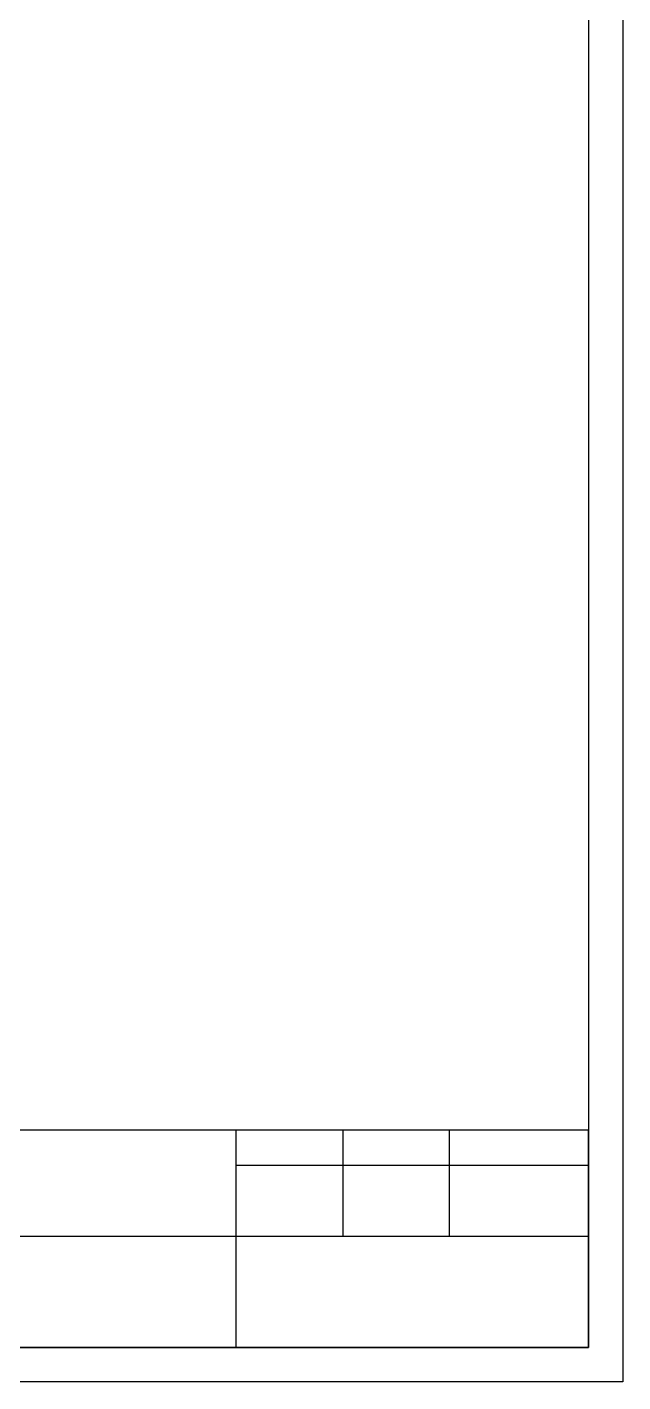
# Model space of a CAD drawing. Extents: x -3 to 1587, y 0 to 1122.
# Drawn here: x 1357 to 1587, y 0 to 522 of the extents above; entities that cross this region are included whole.
import ezdxf

# ---------------------------------------------------------------- set-up
doc = ezdxf.new("R2010")
doc.units = 0
doc.layers.add('Page_1', color=7, linetype='CONTINUOUS')

msp = doc.modelspace()

# ---------------------------------------------------------------- linework, layer by layer
at = {"layer": 'Page_1', "color": 7}
for points in [[(0, 1122.2367), (1587.2, 1122.2367), (1587.2, -0.0033), (0, -0.0033)], [(55.36, 1108.9567), (1573.92, 1108.9567), (1573.92, 13.2767), (55.36, 13.2767)]]:
    msp.add_lwpolyline(points, close=True, dxfattribs=at)
for points in [[(1066.72, 97.1167), (1066.72, 13.2767), (1573.92, 13.2767), (1573.92, 97.1167)], [(1066.72, 97.1167), (1573.92, 97.1167)], [(1437.92, 97.1167), (1437.92, 13.2767)], [(1479.2, 97.1167), (1479.2, 56.1567)], [(1520.32, 56.1567), (1520.32, 97.1167)], [(1437.92, 83.5167), (1573.92, 83.5167)], [(1246.08, 56.1567), (1573.92, 56.1567)]]:
    msp.add_lwpolyline(points, dxfattribs=at)

doc.saveas('drawing.dxf')
